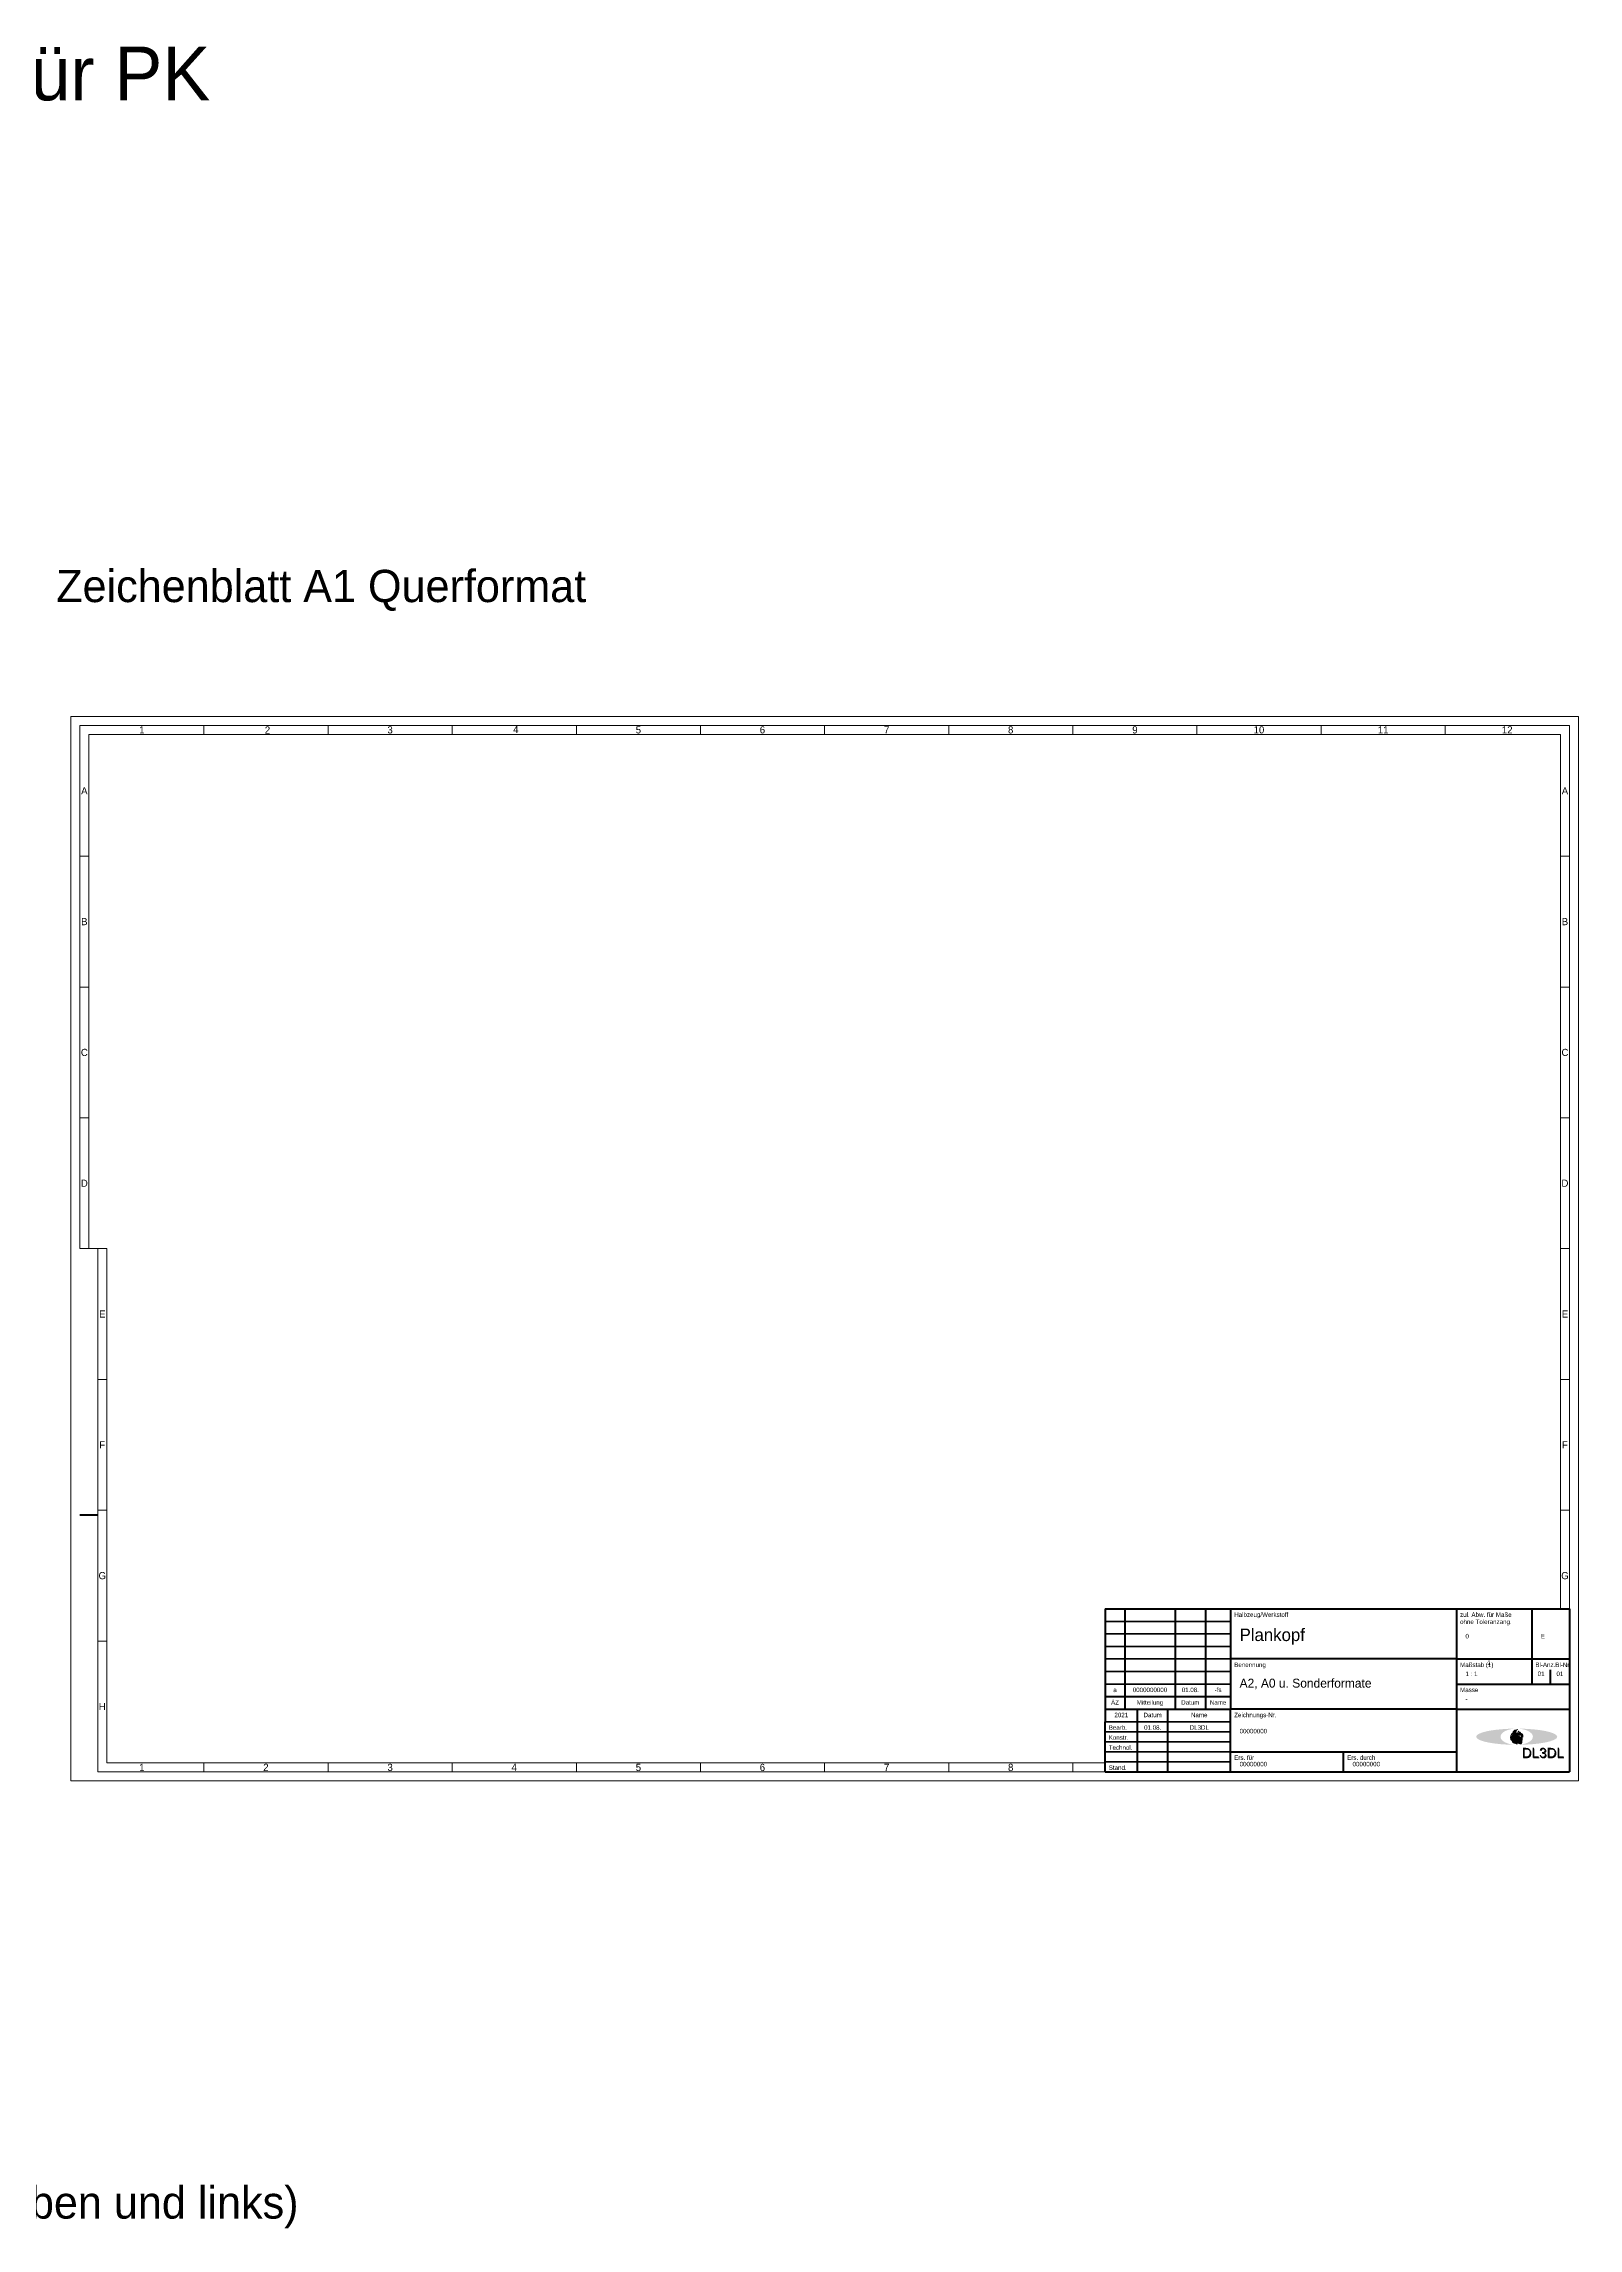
# Model space of a CAD drawing. Header units: millimetres. Extents: x -10 to 4154, y -219 to 3798.
# Drawn here: x 1222 to 2078, y 118 to 1337 of the extents above; entities that cross this region are included whole.
import ezdxf
from ezdxf.enums import TextEntityAlignment as Align

# ---------------------------------------------------------------- set-up
doc = ezdxf.new("R2010")
doc.units = ezdxf.units.MM
for name, color, linetype, lineweight, true_color in [('_Logo_A_oval', 1, 'Continuous', 5, 0xff0000), ('_Logo_B_oval', 30, 'Continuous', 5, 0xff7f00), ('_Logo_C_oval', 16, 'Continuous', 5, 0x4c0000), ('_Logo_Phoenix', 96, 'Continuous', 5, 0x004c00), ('_Logo_Text1', 5, 'Continuous', 5, 0x0000ff), ('_Logo_Text2', 1, 'Continuous', 5, 0xff0000), ('Begrenzungslinie Felder', 5, 'Continuous', 50, 0x0000ff), ('Begrenzungslinie Schriftfeld', 30, 'Continuous', 100, 0xff7f00), ('Blattformate', 2, 'Continuous', 5, 0xffff00), ('Legende', 7, 'Continuous', 5, 0x000000), ('Lochung', 94, 'Continuous', 50, 0x008000), ('PK_Txt_ausgef', 3, 'Continuous', 5, 0x00ff00), ('Text_Ausgef', 3, 'Continuous', 5, 0x00ff00), ('Text_Vorgabe', 1, 'Continuous', 5, 0xff0000), ('Zeichnungsrahmen_1', 7, 'Continuous', 5, 0x000000), ('Zeilenlinie', 134, 'Continuous', 35, 0x008080)]:
    doc.layers.add(name, color=color, linetype=linetype, lineweight=lineweight, true_color=true_color)
doc.styles.add('textstyle100', font='')
doc.styles.add('textstyle101', font='')
doc.styles.add('textstyle102', font='')
doc.styles.add('textstyle103', font='')
doc.styles.add('textstyle138', font='')
doc.styles.add('textstyle175', font='')
doc.styles.add('textstyle176', font='')
doc.styles.add('textstyle177', font='')
doc.styles.add('textstyle178', font='')
doc.styles.add('textstyle179', font='')
doc.styles.add('textstyle180', font='')
doc.styles.add('textstyle181', font='')
doc.styles.add('textstyle182', font='')
doc.styles.add('textstyle186', font='')
doc.styles.add('textstyle210', font='')
doc.styles.add('textstyle211', font='')
doc.styles.add('textstyle212', font='')
doc.styles.add('textstyle213', font='')
doc.styles.add('textstyle214', font='')
doc.styles.add('textstyle215', font='')
doc.styles.add('textstyle216', font='')
doc.styles.add('textstyle217', font='')
doc.styles.add('textstyle218', font='')
doc.styles.add('textstyle219', font='')
doc.styles.add('textstyle220', font='')
doc.styles.add('textstyle221', font='')
doc.styles.add('textstyle222', font='')
doc.styles.add('textstyle223', font='')
doc.styles.add('textstyle224', font='')
doc.styles.add('textstyle225', font='')
doc.styles.add('textstyle226', font='')
doc.styles.add('textstyle227', font='')
doc.styles.add('textstyle228', font='')
doc.styles.add('textstyle229', font='')
doc.styles.add('textstyle230', font='')
doc.styles.add('textstyle231', font='')
doc.styles.add('textstyle232', font='')
doc.styles.add('textstyle233', font='')
doc.styles.add('textstyle234', font='')
doc.styles.add('textstyle235', font='')
doc.styles.add('textstyle549', font='')
doc.styles.add('textstyle555', font='')
doc.styles.add('textstyle63', font='')
doc.styles.add('textstyle64', font='')
doc.styles.add('textstyle65', font='')
doc.styles.add('textstyle66', font='')
doc.styles.add('textstyle67', font='')
doc.styles.add('textstyle68', font='')
doc.styles.add('textstyle69', font='')
doc.styles.add('textstyle70', font='')
doc.styles.add('textstyle71', font='')
doc.styles.add('textstyle72', font='')
doc.styles.add('textstyle73', font='')
doc.styles.add('textstyle74', font='')
doc.styles.add('textstyle75', font='')
doc.styles.add('textstyle76', font='')
doc.styles.add('textstyle77', font='')
doc.styles.add('textstyle78', font='')
doc.styles.add('textstyle79', font='')
doc.styles.add('textstyle80', font='')
doc.styles.add('textstyle81', font='')
doc.styles.add('textstyle82', font='')
doc.styles.add('textstyle83', font='')
doc.styles.add('textstyle84', font='')
doc.styles.add('textstyle85', font='')
doc.styles.add('textstyle86', font='')
doc.styles.add('textstyle87', font='')
doc.styles.add('textstyle88', font='')
doc.styles.add('textstyle89', font='')
doc.styles.add('textstyle90', font='')
doc.styles.add('textstyle91', font='')
doc.styles.add('textstyle92', font='')
doc.styles.add('textstyle93', font='')
doc.styles.add('textstyle94', font='')
doc.styles.add('textstyle95', font='')
doc.styles.add('textstyle96', font='')
doc.styles.add('textstyle97', font='')
doc.styles.add('textstyle98', font='')
doc.styles.add('textstyle99', font='')
doc.styles.get('textstyle100').set_extended_font_data('TGL 31034-1')
doc.styles.get('textstyle101').set_extended_font_data('TGL 31034-1')
doc.styles.get('textstyle102').set_extended_font_data('TGL 31034-1')
doc.styles.get('textstyle103').set_extended_font_data('TGL 31034-1')
doc.styles.get('textstyle138').set_extended_font_data('TGL 31034-1')
doc.styles.get('textstyle175').set_extended_font_data('TGL 31034-1')
doc.styles.get('textstyle176').set_extended_font_data('TGL 31034-1')
doc.styles.get('textstyle177').set_extended_font_data('TGL 31034-1')
doc.styles.get('textstyle178').set_extended_font_data('TGL 31034-1')
doc.styles.get('textstyle179').set_extended_font_data('TGL 31034-1')
doc.styles.get('textstyle180').set_extended_font_data('TGL 31034-1')
doc.styles.get('textstyle181').set_extended_font_data('TGL 31034-1')
doc.styles.get('textstyle182').set_extended_font_data('TGL 31034-1')
doc.styles.get('textstyle186').set_extended_font_data('TGL 31034-1')
doc.styles.get('textstyle210').set_extended_font_data('TGL 31034-1')
doc.styles.get('textstyle211').set_extended_font_data('TGL 31034-1')
doc.styles.get('textstyle212').set_extended_font_data('TGL 31034-1')
doc.styles.get('textstyle213').set_extended_font_data('TGL 31034-1')
doc.styles.get('textstyle214').set_extended_font_data('TGL 31034-1')
doc.styles.get('textstyle215').set_extended_font_data('TGL 31034-1')
doc.styles.get('textstyle216').set_extended_font_data('TGL 31034-1')
doc.styles.get('textstyle217').set_extended_font_data('TGL 31034-1')
doc.styles.get('textstyle218').set_extended_font_data('TGL 31034-1')
doc.styles.get('textstyle219').set_extended_font_data('TGL 31034-1')
doc.styles.get('textstyle220').set_extended_font_data('TGL 31034-1')
doc.styles.get('textstyle221').set_extended_font_data('TGL 31034-1')
doc.styles.get('textstyle222').set_extended_font_data('TGL 31034-1')
doc.styles.get('textstyle223').set_extended_font_data('TGL 31034-1')
doc.styles.get('textstyle224').set_extended_font_data('TGL 31034-1')
doc.styles.get('textstyle225').set_extended_font_data('TGL 31034-1')
doc.styles.get('textstyle226').set_extended_font_data('TGL 31034-1')
doc.styles.get('textstyle227').set_extended_font_data('TGL 31034-1')
doc.styles.get('textstyle228').set_extended_font_data('TGL 31034-1')
doc.styles.get('textstyle229').set_extended_font_data('TGL 31034-1')
doc.styles.get('textstyle230').set_extended_font_data('TGL 31034-1')
doc.styles.get('textstyle231').set_extended_font_data('TGL 31034-1')
doc.styles.get('textstyle232').set_extended_font_data('TGL 31034-1')
doc.styles.get('textstyle233').set_extended_font_data('TGL 31034-1')
doc.styles.get('textstyle234').set_extended_font_data('TGL 31034-1')
doc.styles.get('textstyle235').set_extended_font_data('TGL 31034-1')
doc.styles.get('textstyle549').set_extended_font_data('TGL 31034-1')
doc.styles.get('textstyle555').set_extended_font_data('TGL 31034-1')
doc.styles.get('textstyle63').set_extended_font_data('Arial')
doc.styles.get('textstyle64').set_extended_font_data('Arial')
doc.styles.get('textstyle65').set_extended_font_data('TGL 31034-1')
doc.styles.get('textstyle66').set_extended_font_data('TGL 31034-1')
doc.styles.get('textstyle67').set_extended_font_data('TGL 31034-1')
doc.styles.get('textstyle68').set_extended_font_data('TGL 31034-1')
doc.styles.get('textstyle69').set_extended_font_data('TGL 31034-1')
doc.styles.get('textstyle70').set_extended_font_data('TGL 31034-1')
doc.styles.get('textstyle71').set_extended_font_data('TGL 31034-1')
doc.styles.get('textstyle72').set_extended_font_data('TGL 31034-1')
doc.styles.get('textstyle73').set_extended_font_data('TGL 31034-1')
doc.styles.get('textstyle74').set_extended_font_data('TGL 31034-1')
doc.styles.get('textstyle75').set_extended_font_data('TGL 31034-1')
doc.styles.get('textstyle76').set_extended_font_data('TGL 31034-1')
doc.styles.get('textstyle77').set_extended_font_data('TGL 31034-1')
doc.styles.get('textstyle78').set_extended_font_data('TGL 31034-1')
doc.styles.get('textstyle79').set_extended_font_data('TGL 31034-1')
doc.styles.get('textstyle80').set_extended_font_data('TGL 31034-1')
doc.styles.get('textstyle81').set_extended_font_data('TGL 31034-1')
doc.styles.get('textstyle82').set_extended_font_data('TGL 31034-1')
doc.styles.get('textstyle83').set_extended_font_data('TGL 31034-1')
doc.styles.get('textstyle84').set_extended_font_data('TGL 31034-1')
doc.styles.get('textstyle85').set_extended_font_data('TGL 31034-1')
doc.styles.get('textstyle86').set_extended_font_data('TGL 31034-1')
doc.styles.get('textstyle87').set_extended_font_data('TGL 31034-1')
doc.styles.get('textstyle88').set_extended_font_data('TGL 31034-1')
doc.styles.get('textstyle89').set_extended_font_data('TGL 31034-1')
doc.styles.get('textstyle90').set_extended_font_data('TGL 31034-1')
doc.styles.get('textstyle91').set_extended_font_data('TGL 31034-1')
doc.styles.get('textstyle92').set_extended_font_data('TGL 31034-1')
doc.styles.get('textstyle93').set_extended_font_data('TGL 31034-1')
doc.styles.get('textstyle94').set_extended_font_data('TGL 31034-1')
doc.styles.get('textstyle95').set_extended_font_data('TGL 31034-1')
doc.styles.get('textstyle96').set_extended_font_data('TGL 31034-1')
doc.styles.get('textstyle97').set_extended_font_data('TGL 31034-1')
doc.styles.get('textstyle98').set_extended_font_data('TGL 31034-1')
doc.styles.get('textstyle99').set_extended_font_data('TGL 31034-1')

msp = doc.modelspace()

# ---------------------------------------------------------------- hatches: boundary and pattern name
at = {"layer": '_Logo_A_oval'}
h = msp.add_hatch(color=256, dxfattribs=at)
edge = h.paths.add_edge_path()
edge.add_ellipse((2043.5, 391.9), major_axis=(9.03, 0), ratio=0.5, start_angle=0, end_angle=360)
edge = h.paths.add_edge_path()
edge.add_ellipse((2043.5, 391.9), major_axis=(13.5, 0), ratio=0.333333, start_angle=0, end_angle=360)
at = {"layer": '_Logo_B_oval'}
h = msp.add_hatch(color=256, dxfattribs=at)
edge = h.paths.add_edge_path()
edge.add_ellipse((2043.5, 391.9), major_axis=(13.5, 0), ratio=0.333333, start_angle=0, end_angle=360)
edge = h.paths.add_edge_path()
edge.add_ellipse((2043.5, 391.9), major_axis=(18.1, 0), ratio=0.25, start_angle=0, end_angle=360)
at = {"layer": '_Logo_C_oval'}
h = msp.add_hatch(color=256, dxfattribs=at)
edge = h.paths.add_edge_path()
edge.add_ellipse((2043.5, 391.9), major_axis=(18.1, 0), ratio=0.25, start_angle=0, end_angle=360)
edge = h.paths.add_edge_path()
edge.add_ellipse((2043.5, 391.9), major_axis=(22.6, 0), ratio=0.2, start_angle=0, end_angle=360)
at = {"layer": '_Logo_Phoenix'}
h = msp.add_hatch(color=256, dxfattribs=at)
edge = h.paths.add_edge_path()
edge.add_spline(control_points=[(2040.9, 393.8), (2039.5, 392.4), (2040.2, 390.1), (2040.5, 390)], knot_values=[0, 0, 0, 0, 1, 1, 1, 1], degree=3, periodic=0)
edge.add_spline(control_points=[(2040.5, 390), (2040.4, 390.1), (2039.7, 392.4), (2040.9, 393.8)], knot_values=[0, 0, 0, 0, 1, 1, 1, 1], degree=3, periodic=0)
h = msp.add_hatch(color=256, dxfattribs=at)
edge = h.paths.add_edge_path()
edge.add_spline(control_points=[(2042.9, 391.3), (2043.2, 391.1), (2043, 390.7), (2043, 390.7), (2043, 390.7), (2043.1, 390.4), (2043.6, 390.4), (2043.6, 391), (2043.4, 391.3), (2043, 391.8), (2042.6, 392.1), (2042.5, 392.5), (2042.7, 393), (2043.2, 393.2), (2043.3, 393.4), (2043.2, 393.5), (2043, 393.5), (2042.7, 393.4), (2042.5, 393.5), (2042.6, 393.9), (2042.9, 394), (2042.9, 394), (2042.9, 394), (2042.8, 393.9), (2042.7, 393.8), (2042.8, 393.7), (2043.1, 393.8), (2043.5, 394), (2044.3, 394.2), (2044.5, 394.1), (2044.6, 394.1), (2044.6, 393.8), (2044.5, 393.6), (2044.9, 393.7), (2045.1, 393.6), (2045.3, 393.3), (2045.3, 393), (2045, 392.7), (2044.9, 392.6), (2044.9, 392.6), (2044.9, 392.8), (2044.9, 393), (2044.6, 393), (2044.3, 393), (2044.2, 392.7), (2044.2, 392.3), (2044.5, 392.2), (2045, 392), (2045.3, 391.7)], knot_values=[0, 0, 0, 0, 1, 2, 3, 4, 5, 6, 7, 8, 9, 10, 11, 12, 13, 14, 15, 16, 17, 18, 19, 20, 21, 22, 23, 24, 25, 26, 27, 28, 29, 30, 31, 32, 33, 34, 35, 36, 37, 38, 39, 40, 41, 42, 43, 44, 45, 46, 46, 46, 46], degree=3, periodic=0)
edge.add_spline(control_points=[(2045.3, 391.7), (2045.5, 391.3), (2045.7, 390.7), (2045.6, 390.1), (2045.4, 389.6), (2045.2, 389.3), (2045.2, 389.3), (2045.8, 389.7), (2046, 390.3), (2046, 390.8), (2045.9, 390.9), (2046.1, 390.6), (2046.1, 390), (2046, 389.7), (2045.5, 388.8), (2045, 388.4), (2044.4, 388.3), (2043.7, 388.2), (2043.2, 388.5), (2043.2, 388.5), (2043.2, 388.5)], knot_values=[0, 0, 0, 0, 1, 2, 3, 4, 5, 6, 7, 8, 9, 10, 11, 12, 13, 14, 15, 16, 17, 18, 18, 18, 18], degree=3, periodic=0)
edge.add_spline(control_points=[(2043.2, 388.5), (2043.2, 388.5), (2043.2, 388.4), (2039.7, 392.4), (2043.3, 395.3)], knot_values=[0, 0, 0, 0, 1, 2, 2, 2, 2], degree=3, periodic=0)
edge.add_spline(control_points=[(2043.3, 395.3), (2041.7, 393.3), (2042.9, 391.3), (2042.9, 391.3), (2042.9, 391.3), (2042.9, 391.3), (2042.9, 391.3)], knot_values=[0, 0, 0, 0, 1, 2, 3, 4, 4, 4, 4], degree=3, periodic=0)
h = msp.add_hatch(color=256, dxfattribs=at)
edge = h.paths.add_edge_path()
edge.add_spline(control_points=[(2042.8, 395.4), (2041, 391.9), (2042.6, 388.3), (2042.6, 388.3), (2042.6, 388.3), (2040.1, 391.9), (2042.8, 395.4), (2042.8, 395.4), (2042.8, 395.4)], knot_values=[0, 0, 0, 0, 1, 2, 3, 4, 5, 6, 6, 6, 6], degree=3, periodic=0)
h = msp.add_hatch(color=256, dxfattribs=at)
edge = h.paths.add_edge_path()
edge.add_spline(control_points=[(2040.8, 392.4), (2040.8, 389), (2043.8, 387.8), (2043.8, 387.8), (2043.8, 387.8), (2040.5, 388.6), (2040.8, 392.3), (2040.8, 392.3), (2040.8, 392.4)], knot_values=[0, 0, 0, 0, 1, 2, 3, 4, 5, 6, 6, 6, 6], degree=3, periodic=0)
h = msp.add_hatch(color=256, dxfattribs=at)
edge = h.paths.add_edge_path()
edge.add_spline(control_points=[(2044.2, 396), (2041.8, 395.4), (2041, 393.1), (2041, 393.1)], knot_values=[0, 0, 0, 0, 1, 1, 1, 1], degree=3, periodic=0)
edge.add_spline(control_points=[(2041, 393.1), (2041, 393.3), (2041.3, 396), (2044.2, 396)], knot_values=[0, 0, 0, 0, 1, 1, 1, 1], degree=3, periodic=0)
h = msp.add_hatch(color=256, dxfattribs=at)
edge = h.paths.add_edge_path()
edge.add_spline(control_points=[(2045.8, 392.6), (2045.9, 392.3), (2045.9, 392.1), (2045.9, 391.7), (2045.9, 391.4), (2045.9, 391.4), (2045.9, 391.4), (2046.1, 391.8), (2046.1, 392.3), (2046, 393.1), (2045.7, 393.8), (2045.5, 394.2), (2044.9, 394.7), (2044.1, 395), (2044.1, 395), (2044.1, 395)], knot_values=[0, 0, 0, 0, 1, 2, 3, 4, 5, 6, 7, 8, 9, 10, 11, 12, 13, 13, 13, 13], degree=3, periodic=0)
edge.add_spline(control_points=[(2044.1, 395), (2044.6, 394.8), (2044.8, 394.5), (2045.1, 394.1), (2045.4, 393.7), (2045.7, 393.1), (2045.8, 392.6)], knot_values=[0, 0, 0, 0, 1, 2, 3, 4, 4, 4, 4], degree=3, periodic=0)
h = msp.add_hatch(color=256, dxfattribs=at)
edge = h.paths.add_edge_path()
edge.add_spline(control_points=[(2046.6, 390.7), (2046.6, 390.2), (2046.4, 389.6), (2046.2, 389.3), (2045.8, 388.9), (2045.6, 388.6), (2045.6, 388.6), (2045.7, 388.9), (2046, 389.3), (2046.1, 389.7), (2046.1, 390), (2046, 390.9)], knot_values=[0, 0, 0, 0, 1, 2, 3, 4, 5, 6, 7, 8, 9, 9, 9, 9], degree=3, periodic=0)
edge.add_spline(control_points=[(2046, 390.9), (2046.2, 391), (2046.2, 391.2), (2046.3, 392), (2046.2, 392.7), (2046.2, 393), (2046, 393.8), (2045.8, 393.9), (2046.2, 393.3), (2046.4, 393), (2046.5, 392.5), (2046.6, 392), (2046.6, 391.3), (2046.6, 390.7)], knot_values=[0, 0, 0, 0, 1, 2, 3, 4, 5, 6, 7, 8, 9, 10, 11, 11, 11, 11], degree=3, periodic=0)
h = msp.add_hatch(color=256, dxfattribs=at)
edge = h.paths.add_edge_path()
edge.add_spline(control_points=[(2046.9, 391.7), (2046.9, 392.2), (2046.8, 392.5), (2046.8, 392.9), (2046.6, 393.1), (2046.3, 393.6), (2046.3, 393.6), (2046.3, 393.6)], knot_values=[0, 0, 0, 0, 1, 2, 3, 4, 5, 5, 5, 5], degree=3, periodic=0)
edge.add_spline(control_points=[(2046.3, 393.6), (2047.1, 393.2), (2046.9, 391.7), (2046.9, 391.7), (2046.9, 391.7)], knot_values=[0, 0, 0, 0, 1, 2, 2, 2, 2], degree=3, periodic=0)
h = msp.add_hatch(color=256, dxfattribs=at)
edge = h.paths.add_edge_path()
edge.add_spline(control_points=[(2044.7, 388.1), (2045.1, 388), (2045.6, 388), (2045.9, 388), (2046.2, 388.3), (2046.3, 388.7), (2046.3, 389), (2046.4, 389.2), (2046.4, 389.2), (2046.4, 389.2), (2046.3, 388.9), (2046.2, 388.8), (2046, 388.6), (2045.7, 388.4), (2045.5, 388.3), (2045.2, 388.2), (2044.9, 388.2), (2044.7, 388.2), (2044.6, 388.2), (2044.6, 388.2), (2044.6, 388.2), (2044.7, 388.1), (2044.7, 388.1), (2044.7, 388.1), (2044.7, 388.1)], knot_values=[0, 0, 0, 0, 1, 2, 3, 4, 5, 6, 7, 8, 9, 10, 11, 12, 13, 14, 15, 16, 17, 18, 19, 20, 21, 22, 22, 22, 22], degree=3, periodic=0)

# ---------------------------------------------------------------- linework, layer by layer
for points in [[(2040.9, 393.8), (2039.5, 392.4), (2040.2, 390.1), (2040.5, 390)], [(2043.3, 395.3), (2039.7, 392.4), (2043.2, 388.4), (2043.2, 388.5), (2043.2, 388.5)], [(2040.9, 393.8), (2039.7, 392.4), (2040.4, 390.1), (2040.5, 390)], [(2040.8, 392.4), (2040.8, 389), (2043.8, 387.8), (2043.8, 387.8), (2043.8, 387.8), (2040.5, 388.6), (2040.8, 392.3), (2040.8, 392.3), (2040.8, 392.4)], [(2042.8, 395.4), (2041, 391.9), (2042.6, 388.3), (2042.6, 388.3), (2042.6, 388.3), (2040.1, 391.9), (2042.8, 395.4), (2042.8, 395.4), (2042.8, 395.4)], [(2044.2, 396), (2041.3, 396), (2041, 393.3), (2041, 393.1)], [(2044.2, 396), (2041.8, 395.4), (2041, 393.1), (2041, 393.1)], [(2043.3, 395.3), (2041.7, 393.3), (2042.9, 391.3), (2042.9, 391.3), (2042.9, 391.3), (2042.9, 391.3), (2042.9, 391.3)], [(2042.9, 391.3), (2043.2, 391.1), (2043, 390.7), (2043, 390.7), (2043, 390.7), (2043.1, 390.4), (2043.6, 390.4), (2043.6, 391), (2043.4, 391.3), (2043, 391.8), (2042.6, 392.1), (2042.5, 392.5), (2042.7, 393), (2043.2, 393.2), (2043.3, 393.4), (2043.2, 393.5), (2043, 393.5), (2042.7, 393.4), (2042.5, 393.5), (2042.6, 393.9), (2042.9, 394), (2042.9, 394), (2042.9, 394), (2042.8, 393.9), (2042.7, 393.8), (2042.8, 393.7), (2043.1, 393.8), (2043.5, 394), (2044.3, 394.2), (2044.5, 394.1), (2044.6, 394.1), (2044.6, 393.8), (2044.5, 393.6), (2044.9, 393.7), (2045.1, 393.6), (2045.3, 393.3), (2045.3, 393), (2045, 392.7), (2044.9, 392.6), (2044.9, 392.6), (2044.9, 392.8), (2044.9, 393), (2044.6, 393), (2044.3, 393), (2044.2, 392.7), (2044.2, 392.3), (2044.5, 392.2), (2045, 392), (2045.3, 391.7)], [(2045.3, 391.7), (2045.5, 391.3), (2045.7, 390.7), (2045.6, 390.1), (2045.4, 389.6), (2045.2, 389.3), (2045.2, 389.3), (2045.8, 389.7), (2046, 390.3), (2046, 390.8), (2045.9, 390.9), (2046.1, 390.6), (2046.1, 390), (2046, 389.7), (2045.5, 388.8), (2045, 388.4), (2044.4, 388.3), (2043.7, 388.2), (2043.2, 388.5), (2043.2, 388.5), (2043.2, 388.5)], [(2044.1, 395), (2044.6, 394.8), (2044.8, 394.5), (2045.1, 394.1), (2045.4, 393.7), (2045.7, 393.1), (2045.8, 392.6)], [(2045.8, 392.6), (2045.9, 392.3), (2045.9, 392.1), (2045.9, 391.7), (2045.9, 391.4), (2045.9, 391.4), (2045.9, 391.4), (2046.1, 391.8), (2046.1, 392.3), (2046, 393.1), (2045.7, 393.8), (2045.5, 394.2), (2044.9, 394.7), (2044.1, 395), (2044.1, 395), (2044.1, 395)], [(2046.6, 390.7), (2046.6, 390.2), (2046.4, 389.6), (2046.2, 389.3), (2045.8, 388.9), (2045.6, 388.6), (2045.6, 388.6), (2045.7, 388.9), (2046, 389.3), (2046.1, 389.7), (2046.1, 390), (2046, 390.9)], [(2046, 390.9), (2046.2, 391), (2046.2, 391.2), (2046.3, 392), (2046.2, 392.7), (2046.2, 393), (2046, 393.8), (2045.8, 393.9), (2046.2, 393.3), (2046.4, 393), (2046.5, 392.5), (2046.6, 392), (2046.6, 391.3), (2046.6, 390.7)], [(2046.3, 393.6), (2047.1, 393.2), (2046.9, 391.7), (2046.9, 391.7), (2046.9, 391.7)], [(2046.9, 391.7), (2046.9, 392.2), (2046.8, 392.5), (2046.8, 392.9), (2046.6, 393.1), (2046.3, 393.6), (2046.3, 393.6), (2046.3, 393.6)], [(2044.7, 388.1), (2045.1, 388), (2045.6, 388), (2045.9, 388), (2046.2, 388.3), (2046.3, 388.7), (2046.3, 389), (2046.4, 389.2), (2046.4, 389.2), (2046.4, 389.2), (2046.3, 388.9), (2046.2, 388.8), (2046, 388.6), (2045.7, 388.4), (2045.5, 388.3), (2045.2, 388.2), (2044.9, 388.2), (2044.7, 388.2), (2044.6, 388.2), (2044.6, 388.2), (2044.6, 388.2), (2044.7, 388.1), (2044.7, 388.1), (2044.7, 388.1), (2044.7, 388.1)]]:
    msp.add_open_spline(points, degree=3, dxfattribs=at)
at = {"layer": 'Begrenzungslinie Felder'}
for p, q in [((1824.9, 463.3), (1824.9, 407.3)), ((1852.9, 463.3), (1852.9, 407.3)), ((1869.9, 463.3), (1869.9, 407.3)), ((1883.9, 463.3), (1883.9, 407.3)), ((2009.9, 463.3), (2009.9, 435.3)), ((2051.9, 463.3), (2051.9, 435.3)), ((2009.9, 435.3), (1883.9, 435.3)), ((2009.9, 435.3), (2051.9, 435.3)), ((2009.9, 435.3), (2009.9, 421.3)), ((2051.9, 435.3), (2072.9, 435.3)), ((2051.9, 435.3), (2051.9, 421.3)), ((2062.4, 421.3), (2062.4, 429.3)), ((2009.9, 421.3), (2072.9, 421.3)), ((2009.9, 421.3), (2009.9, 407.3)), ((1813.9, 414.3), (1883.9, 414.3)), ((1813.9, 407.3), (1883.9, 407.3)), ((1831.9, 372.3), (1831.9, 407.3)), ((1848.9, 372.3), (1848.9, 407.3)), ((2009.9, 407.3), (1883.9, 407.3)), ((1883.9, 372.3), (1883.9, 407.3)), ((2009.9, 407.3), (2009.9, 372.3)), ((2009.9, 407.3), (2072.9, 407.3)), ((1883.9, 383.5), (2009.9, 383.5)), ((1946.9, 372.3), (1946.9, 383.5))]:
    msp.add_line(p, q, dxfattribs=at)
at = {"layer": 'Begrenzungslinie Schriftfeld'}
for p, q in [((1813.9, 463.3), (1824.9, 463.3)), ((1813.9, 463.3), (1813.9, 456.3)), ((1824.9, 463.3), (1852.9, 463.3)), ((1852.9, 463.3), (1869.9, 463.3)), ((1869.9, 463.3), (1883.9, 463.3)), ((1883.9, 463.3), (2009.9, 463.3)), ((2009.9, 463.3), (2051.9, 463.3)), ((2051.9, 463.3), (2072.9, 463.3)), ((2072.9, 463.3), (2072.9, 435.3)), ((1813.9, 456.3), (1813.9, 449.3)), ((1813.9, 449.3), (1813.9, 442.3)), ((1813.9, 442.3), (1813.9, 435.3)), ((1813.9, 435.3), (1813.9, 428.3)), ((1813.9, 428.3), (1813.9, 421.3)), ((2072.9, 435.3), (2072.9, 421.3)), ((1813.9, 421.3), (1813.9, 414.3)), ((2072.9, 421.3), (2072.9, 407.3)), ((1813.9, 414.3), (1813.9, 407.3)), ((1813.9, 407.3), (1813.9, 400.3)), ((2072.9, 407.3), (2072.9, 372.3)), ((1813.9, 394.7), (1813.9, 400.3)), ((1813.9, 389.1), (1813.9, 394.7)), ((1813.9, 383.5), (1813.9, 389.1)), ((1813.9, 377.9), (1813.9, 383.5)), ((1813.9, 372.3), (1813.9, 377.9)), ((1813.9, 372.3), (1831.9, 372.3)), ((1831.9, 372.3), (1848.9, 372.3)), ((1848.9, 372.3), (1883.9, 372.3)), ((1883.9, 372.3), (1946.9, 372.3)), ((1946.9, 372.3), (2009.9, 372.3)), ((2009.9, 372.3), (2072.9, 372.3))]:
    msp.add_line(p, q, dxfattribs=at)
at = {"layer": 'Blattformate'}
for p, q in [((2077.9, 961.3), (1236.9, 961.3)), ((1236.9, 961.3), (1236.9, 367.3)), ((2077.9, 367.3), (2077.9, 961.3)), ((1236.9, 367.3), (2077.9, 367.3))]:
    msp.add_line(p, q, dxfattribs=at)
at = {"layer": 'Lochung'}
msp.add_line((1241.9, 515.8), (1251.9, 515.8), dxfattribs=at)
at = {"layer": 'Zeichnungsrahmen_1'}
for p, q in [((1241.9, 956.3), (1241.9, 664.3)), ((2072.9, 956.3), (1241.9, 956.3)), ((1246.9, 664.3), (1246.9, 951.3)), ((1246.9, 951.3), (2067.9, 951.3)), ((1311.1, 956.3), (1311.1, 951.3)), ((1380.4, 956.3), (1380.4, 951.3)), ((1449.6, 956.3), (1449.6, 951.3)), ((1518.9, 956.3), (1518.9, 951.3)), ((1588.1, 956.3), (1588.1, 951.3)), ((1657.4, 956.3), (1657.4, 951.3)), ((1726.6, 956.3), (1726.6, 951.3)), ((1795.9, 956.3), (1795.9, 951.3)), ((1865.1, 956.3), (1865.1, 951.3)), ((1934.4, 956.3), (1934.4, 951.3)), ((2003.6, 956.3), (2003.6, 951.3)), ((2067.9, 951.3), (2067.9, 463.3)), ((2072.9, 463.3), (2072.9, 956.3)), ((1246.9, 883.3), (1241.9, 883.3)), ((2072.9, 883.3), (2067.9, 883.3)), ((1246.9, 810.3), (1241.9, 810.3)), ((2072.9, 810.3), (2067.9, 810.3)), ((1246.9, 737.3), (1241.9, 737.3)), ((2072.9, 737.3), (2067.9, 737.3)), ((1241.9, 664.3), (1256.9, 664.3)), ((1246.9, 664.3), (1241.9, 664.3)), ((1251.9, 372.3), (1251.9, 664.3)), ((1256.9, 664.3), (1256.9, 377.3)), ((2072.9, 664.3), (2067.9, 664.3)), ((1256.9, 591.3), (1251.9, 591.3)), ((2072.9, 591.3), (2067.9, 591.3)), ((1256.9, 518.3), (1251.9, 518.3)), ((2072.9, 518.3), (2067.9, 518.3)), ((1256.9, 445.3), (1251.9, 445.3)), ((1251.9, 372.3), (1813.9, 372.3)), ((1813.9, 377.3), (1256.9, 377.3)), ((1311.1, 377.3), (1311.1, 372.3)), ((1380.4, 377.3), (1380.4, 372.3)), ((1449.6, 377.3), (1449.6, 372.3)), ((1518.9, 377.3), (1518.9, 372.3)), ((1588.1, 377.3), (1588.1, 372.3)), ((1657.4, 377.3), (1657.4, 372.3)), ((1726.6, 377.3), (1726.6, 372.3)), ((1795.9, 377.3), (1795.9, 372.3))]:
    msp.add_line(p, q, dxfattribs=at)
at = {"layer": 'Zeilenlinie'}
for p, q in [((1813.9, 456.3), (1883.9, 456.3)), ((1813.9, 449.3), (1883.9, 449.3)), ((1813.9, 442.3), (1883.9, 442.3)), ((1813.9, 435.3), (1883.9, 435.3)), ((1813.9, 428.3), (1883.9, 428.3)), ((1813.9, 421.3), (1883.9, 421.3)), ((1813.9, 400.3), (1883.9, 400.3)), ((1813.9, 394.7), (1883.9, 394.7)), ((1813.9, 389.1), (1883.9, 389.1)), ((1813.9, 383.5), (1883.9, 383.5)), ((1813.9, 377.9), (1883.9, 377.9))]:
    msp.add_line(p, q, dxfattribs=at)

# ---------------------------------------------------------------- texts
at = {"layer": '_Logo_Text1', "style": 'textstyle64'}
msp.add_text('DL3DL', height=5.42, dxfattribs=at).set_placement((2058.4, 382.6), align=Align.MIDDLE_CENTER)
at = {"layer": '_Logo_Text2', "style": 'textstyle63'}
msp.add_text('DL3DL', height=5.42, dxfattribs=at).set_placement((2058.1, 383), align=Align.MIDDLE_CENTER)
at = {"layer": 'Legende'}
for s, height, style, p in [('Blattrahmen nach TGL 31031/1 (1988)   beschnitten, mit Platzhalter für PK', 30, 'textstyle549', (-9.9, 1335.1)), ('Zeichenblatt A1 Querformat', 18, 'textstyle555', (1228.7, 1043.1)), ('Mittenmarkierung (oben und links)', 18, 'textstyle138', (1000, 141))]:
    msp.add_text(s, height=height, dxfattribs=dict(at, style=style)).set_placement(p, align=Align.TOP_LEFT)
at = {"layer": 'PK_Txt_ausgef', "style": 'textstyle84'}
msp.add_text('1', height=2.5, dxfattribs=at).set_placement((2027.1, 433.2), align=Align.MIDDLE_LEFT)
at = {"layer": 'Text_Ausgef'}
for s, height, style, p in [('Plankopf', 7, 'textstyle91', (1888.9, 452.3)), ('0', 2.5, 'textstyle88', (2014.9, 449.3)), ('E', 2.5, 'textstyle83', (2056.9, 449.3)), ('1 : 1', 2.5, 'textstyle86', (2014.9, 428.3)), ('A2, A0 u. Sonderformate', 5, 'textstyle90', (1888.9, 424.3)), ('-', 2.5, 'textstyle87', (2014.9, 414.3)), ('00000000', 2.5, 'textstyle89', (1888.9, 396.3)), ('00000000', 2.5, 'textstyle95', (1888.9, 377.9)), ('00000000', 2.5, 'textstyle96', (1951.9, 377.9))]:
    msp.add_text(s, height=height, dxfattribs=dict(at, style=style)).set_placement(p, align=Align.TOP_LEFT)
for s, style, p in [('01', 'textstyle92', (2057.1, 428.3)), ('01', 'textstyle85', (2067.6, 428.3)), ('a', 'textstyle103', (1819.4, 419.3)), ('0000000000', 'textstyle97', (1838.9, 419.3)), ('01.08.', 'textstyle98', (1861.4, 419.3)), ('-fs', 'textstyle100', (1876.9, 419.3)), ('2021', 'textstyle94', (1822.9, 405.3)), ('01.08.', 'textstyle99', (1840.4, 398.3)), ('DL3DL', 'textstyle93', (1866.4, 398.3))]:
    msp.add_text(s, height=2.5, dxfattribs=dict(at, style=style)).set_placement(p, align=Align.TOP_CENTER)
at = {"layer": 'Text_Vorgabe'}
for s, style, p in [('Halbzeug/Werkstoff', 'textstyle69', (1885.9, 461.3)), ('zul. Abw. für Maße', 'textstyle66', (2011.9, 461.3)), ('ohne Toleranzang.', 'textstyle67', (2011.9, 457.3)), ('Benennung', 'textstyle70', (1885.9, 433.3)), ('Maßstab (1)', 'textstyle68', (2011.9, 433.3)), ('Bl-Anz.Bl-Nr.', 'textstyle102', (2053.9, 433.3)), ('Masse', 'textstyle101', (2011.9, 419.3)), ('Zeichnungs-Nr.', 'textstyle71', (1885.9, 405.3)), ('Bearb.', 'textstyle79', (1815.9, 398.3)), ('Konstr.', 'textstyle74', (1815.9, 392.7)), ('Technol.', 'textstyle73', (1815.9, 387.1)), ('Ers. für', 'textstyle72', (1885.9, 381.5)), ('Ers. durch', 'textstyle65', (1948.9, 381.5)), ('Stand.', 'textstyle80', (1815.9, 375.9))]:
    msp.add_text(s, height=2.5, dxfattribs=dict(at, style=style)).set_placement(p, align=Align.TOP_LEFT)
for s, style, p in [('ÄZ', 'textstyle81', (1819.4, 412.3)), ('Mitteilung', 'textstyle82', (1838.9, 412.3)), ('Datum', 'textstyle75', (1840.4, 405.3)), ('Datum', 'textstyle77', (1861.4, 412.3)), ('Name', 'textstyle76', (1866.4, 405.3)), ('Name', 'textstyle78', (1876.9, 412.3))]:
    msp.add_text(s, height=2.5, dxfattribs=dict(at, style=style)).set_placement(p, align=Align.TOP_CENTER)
at = {"layer": 'Zeichnungsrahmen_1'}
for s, style, p in [('1', 'textstyle186', (1276.5, 953.8)), ('2', 'textstyle179', (1346.6, 953.7)), ('3', 'textstyle180', (1415, 953.8)), ('4', 'textstyle181', (1485.1, 954)), ('5', 'textstyle182', (1553.5, 953.8)), ('6', 'textstyle175', (1622.7, 953.8)), ('7', 'textstyle176', (1692, 953.8)), ('8', 'textstyle177', (1761.2, 953.8)), ('9', 'textstyle178', (1830.5, 953.8)), ('10', 'textstyle232', (1899.7, 953.8)), ('11', 'textstyle233', (1969, 953.8)), ('12', 'textstyle234', (2038.2, 953.8)), ('A', 'textstyle227', (1244.4, 919.8)), ('A', 'textstyle219', (2070.4, 919.8)), ('B', 'textstyle220', (1244.4, 846.8)), ('B', 'textstyle212', (2070.4, 846.8)), ('C', 'textstyle221', (1244.4, 773.8)), ('C', 'textstyle213', (2070.4, 773.8)), ('D', 'textstyle222', (1244.4, 700.8)), ('D', 'textstyle214', (2070.4, 700.8)), ('E', 'textstyle223', (1254.4, 627.8)), ('E', 'textstyle215', (2070.4, 627.8)), ('F', 'textstyle216', (1254.4, 554.8)), ('F', 'textstyle210', (2070.4, 554.8)), ('G', 'textstyle217', (1254.4, 481.8)), ('G', 'textstyle211', (2070.4, 481.8)), ('H', 'textstyle218', (1254.4, 408.8)), ('1', 'textstyle235', (1276.5, 374.8)), ('2', 'textstyle228', (1345.7, 374.8)), ('3', 'textstyle229', (1415, 374.8)), ('4', 'textstyle230', (1484.2, 374.8)), ('5', 'textstyle231', (1553.5, 374.8)), ('6', 'textstyle224', (1622.7, 374.8)), ('7', 'textstyle225', (1692, 374.8)), ('8', 'textstyle226', (1761.2, 374.8))]:
    msp.add_text(s, height=4, dxfattribs=dict(at, style=style)).set_placement(p, align=Align.MIDDLE_CENTER)

doc.saveas('drawing.dxf')
